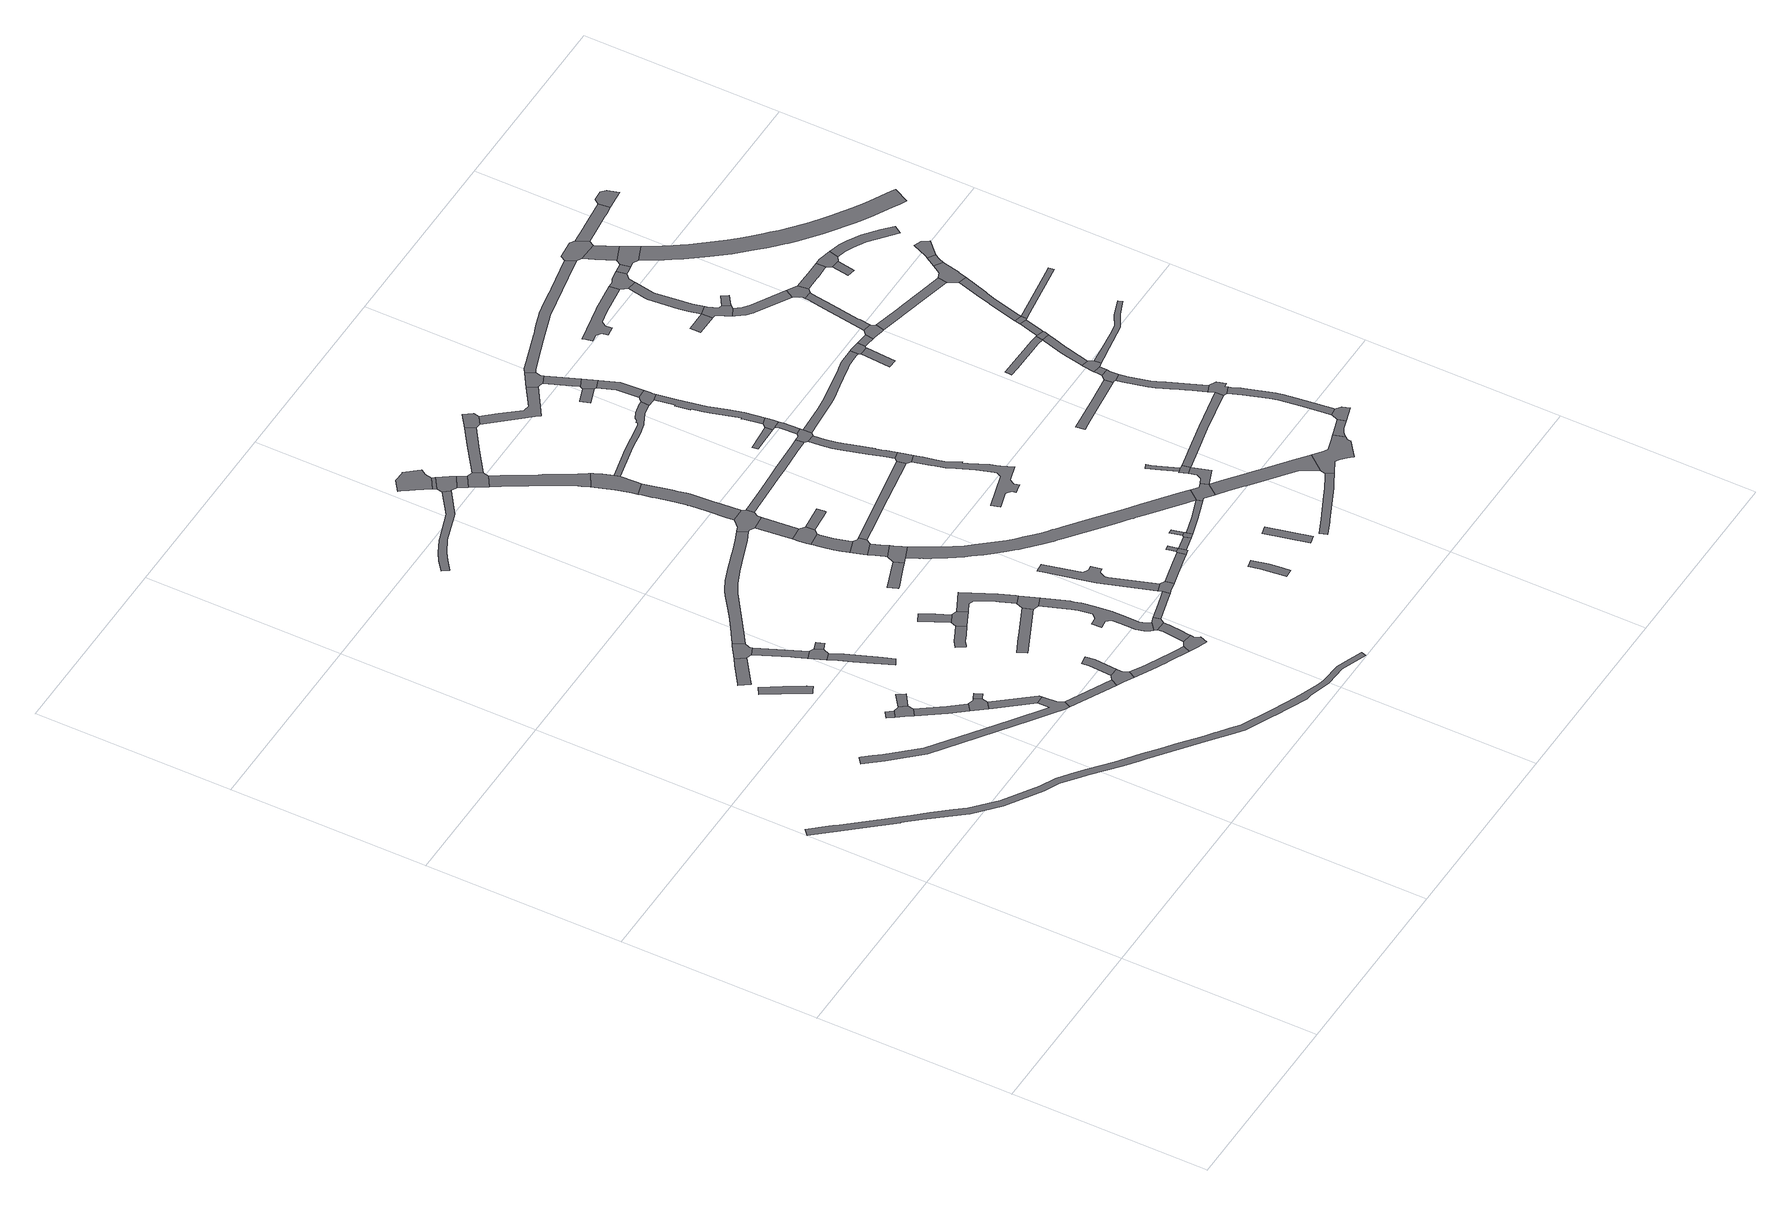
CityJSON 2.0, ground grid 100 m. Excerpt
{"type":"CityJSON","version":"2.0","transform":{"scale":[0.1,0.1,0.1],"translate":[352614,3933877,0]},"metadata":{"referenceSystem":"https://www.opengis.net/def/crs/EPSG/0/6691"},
"CityObjects":{
"road1":{"type":"Road","attributes":{"RoadStructureAttribute.sectionType":"1"},"geometry":[{"type":"MultiSurface","lod":"1","boundaries":[[[0,1,2,3,4,5,6,7,8,9,10,11,12,13,14,15,16,17,18]]]}]},
"road2":{"type":"Road","attributes":{"RoadStructureAttribute.sectionType":"1"},"geometry":[{"type":"MultiSurface","lod":"1","boundaries":[[[19,20,21,22,23]]]}]},
"road3":{"type":"Road","attributes":{"RoadStructureAttribute.sectionType":"1"},"geometry":[{"type":"MultiSurface","lod":"1","boundaries":[[[24,25,26,27,28,29,30,31,32,33,34,35,36,37,38,39,40,41,42,43,44,45,46,47,48,49,50,51,52,53,54,55,56,57,58,59,60,61,62,63,64,65,66,67,68,69,70,71,72,73,74,75,76,77,78,79,80,81,82,83,84,85,86,87,88,89,90,91]]]}]},
"road4":{"type":"Road","geometry":[{"type":"MultiSurface","lod":"1","boundaries":[[[92,93,94,95,23,22,96,97]]]}]},
"road5":{"type":"Road","attributes":{"RoadStructureAttribute.sectionType":"1"},"geometry":[{"type":"MultiSurface","lod":"1","boundaries":[[[98,99,100,101,102,103,104,105,106]]]}]},
"road6":{"type":"Road","attributes":{"RoadStructureAttribute.sectionType":"1"},"geometry":[{"type":"MultiSurface","lod":"1","boundaries":[[[107,108,109,110,92,97]]]}]},
"road7":{"type":"Road","attributes":{"RoadStructureAttribute.sectionType":"1"},"geometry":[{"type":"MultiSurface","lod":"1","boundaries":[[[111,112,94,93]]]}]},
"road8":{"type":"Road","attributes":{"RoadStructureAttribute.sectionType":"1"},"geometry":[{"type":"MultiSurface","lod":"1","boundaries":[[[113,114,115,116,117,118,119]]]}]},
"road9":{"type":"Road","geometry":[{"type":"MultiSurface","lod":"1","boundaries":[[[120,121,122,123,109,108,124]]]}]},
"road10":{"type":"Road","attributes":{"RoadStructureAttribute.sectionType":"1"},"geometry":[{"type":"MultiSurface","lod":"1","boundaries":[[[125,126,120,124,127,0,18]]]}]},
"road11":{"type":"Road","attributes":{"RoadStructureAttribute.sectionType":"1"},"geometry":[{"type":"MultiSurface","lod":"1","boundaries":[[[128,129,122,121]]]}]},
"road12":{"type":"Road","geometry":[{"type":"MultiSurface","lod":"1","boundaries":[[[130,131,132,133,134,135,119,118,136]]]}]},
"road13":{"type":"Road","attributes":{"RoadStructureAttribute.sectionType":"1"},"geometry":[{"type":"MultiSurface","lod":"1","boundaries":[[[137,138,139,140,141,142,143,130,136]]]}]},
"road14":{"type":"Road","geometry":[{"type":"MultiSurface","lod":"1","boundaries":[[[140,144,145,146,147,141]]]}]},
"road15":{"type":"Road","attributes":{"RoadStructureAttribute.sectionType":"1"},"geometry":[{"type":"MultiSurface","lod":"1","boundaries":[[[148,149,150,151,152,153,154,155,156,157,145,144]]]}]},
"road16":{"type":"Road","geometry":[{"type":"MultiSurface","lod":"1","boundaries":[[[158,159,16,15,160,161]]]}]},
"road17":{"type":"Road","geometry":[{"type":"MultiSurface","lod":"1","boundaries":[[[146,162,163,147]]]}]},
"road18":{"type":"Road","geometry":[{"type":"MultiSurface","lod":"1","boundaries":[[[164,165,166,167,168,169,158,161]]]}]},
"road19":{"type":"Road","attributes":{"RoadStructureAttribute.sectionType":"1"},"geometry":[{"type":"MultiSurface","lod":"1","boundaries":[[[170,171,172,173,169,168]]]}]},
"road20":{"type":"Road","attributes":{"RoadStructureAttribute.sectionType":"1"},"geometry":[{"type":"MultiSurface","lod":"1","boundaries":[[[174,175,176,177,178,179,180,181,182,183]]]}]},
"road21":{"type":"Road","attributes":{"RoadStructureAttribute.sectionType":"1"},"geometry":[{"type":"MultiSurface","lod":"1","boundaries":[[[184,185,186,187,188,166,165,189,190,191,192,193]]]}]},
"road22":{"type":"Road","attributes":{"RoadStructureAttribute.sectionType":"1"},"geometry":[{"type":"MultiSurface","lod":"1","boundaries":[[[194,195,196,197,198,199]]]}]},
"road23":{"type":"Road","attributes":{"RoadStructureAttribute.sectionType":"1"},"geometry":[{"type":"MultiSurface","lod":"1","boundaries":[[[200,201,202,203,204,205,206,207,208,209,210,211,212,213,214,133,132,215,216,217,218,219,220,221,222,223,224]]]}]},
"road24":{"type":"Road","attributes":{"RoadStructureAttribute.sectionType":"1"},"geometry":[{"type":"MultiSurface","lod":"1","boundaries":[[[225,226,227,228,229,230,231,232]]]}]},
"road25":{"type":"Road","geometry":[{"type":"MultiSurface","lod":"1","boundaries":[[[198,174,183,233,234,235,199]]]}]},
"road26":{"type":"Road","attributes":{"RoadStructureAttribute.sectionType":"1"},"geometry":[{"type":"MultiSurface","lod":"1","boundaries":[[[236,237,238,239,240,241,242,243,244,245,246,247,248,249]]]}]},
"road27":{"type":"Road","geometry":[{"type":"MultiSurface","lod":"1","boundaries":[[[250,251,252,253,193,192,254,255,256]]]}]},
"road28":{"type":"Road","attributes":{"RoadStructureAttribute.sectionType":"1"},"geometry":[{"type":"MultiSurface","lod":"1","boundaries":[[[252,257,258,259,260,261,262,263,253]]]}]},
"road29":{"type":"Road","attributes":{"RoadStructureAttribute.sectionType":"1"},"geometry":[{"type":"MultiSurface","lod":"1","boundaries":[[[234,264,265,266,267,268,269,270,271,272,273,235]]]}]},
"road30":{"type":"Road","attributes":{"RoadStructureAttribute.sectionType":"1"},"geometry":[{"type":"MultiSurface","lod":"1","boundaries":[[[274,275,276,277,278,279,280,281,282,283,284,285,286,287,288,289,290,291,292,293,294,295,296,297,298,299,300,301]]]}]},
"road31":{"type":"Road","geometry":[{"type":"MultiSurface","lod":"1","boundaries":[[[302,301,300,261,260,303]]]}]},
"road32":{"type":"Road","geometry":[{"type":"MultiSurface","lod":"1","boundaries":[[[231,285,284,270,269,232]]]}]},
"road33":{"type":"Road","attributes":{"RoadStructureAttribute.sectionType":"1"},"geometry":[{"type":"MultiSurface","lod":"1","boundaries":[[[304,305,306,307,308,309,310,311,312]]]}]},
"road34":{"type":"Road","attributes":{"RoadStructureAttribute.sectionType":"1"},"geometry":[{"type":"MultiSurface","lod":"1","boundaries":[[[313,314,315,302,303,316,317,318]]]}]},
"road35":{"type":"Road","geometry":[{"type":"MultiSurface","lod":"1","boundaries":[[[319,320,321,322,323,324,325,326,327,328,329,330]]]}]},
"road36":{"type":"Road","attributes":{"RoadStructureAttribute.sectionType":"1"},"geometry":[{"type":"MultiSurface","lod":"1","boundaries":[[[323,322,331,332]]]}]},
"road37":{"type":"Road","attributes":{"RoadStructureAttribute.sectionType":"1"},"geometry":[{"type":"MultiSurface","lod":"1","boundaries":[[[333,334,335,336,337,338,339,340,341,342,343,344,345,346]]]}]},
"road38":{"type":"Road","geometry":[{"type":"MultiSurface","lod":"1","boundaries":[[[347,304,312,348,349,350,351,352]]]}]},
"road39":{"type":"Road","attributes":{"RoadStructureAttribute.sectionType":"1"},"geometry":[{"type":"MultiSurface","lod":"1","boundaries":[[[353,354,355,356,357,347,352]]]}]},
"road40":{"type":"Road","geometry":[{"type":"MultiSurface","lod":"1","boundaries":[[[358,359,360,332,331,236,249,361,362]]]}]},
"road41":{"type":"Road","geometry":[{"type":"MultiSurface","lod":"1","boundaries":[[[363,355,354,364,365,366,339,338]]]}]},
"road42":{"type":"Road","attributes":{"RoadStructureAttribute.sectionType":"1"},"geometry":[{"type":"MultiSurface","lod":"1","boundaries":[[[367,368,358,362]]]}]},
"road43":{"type":"Road","geometry":[{"type":"MultiSurface","lod":"1","boundaries":[[[345,369,370,371,372,373,374,346]]]}]},
"road44":{"type":"Road","attributes":{"RoadStructureAttribute.sectionType":"1"},"geometry":[{"type":"MultiSurface","lod":"1","boundaries":[[[375,376,377,378,372,371]]]}]},
"road45":{"type":"Road","attributes":{"RoadStructureAttribute.sectionType":"1"},"geometry":[{"type":"MultiSurface","lod":"1","boundaries":[[[379,380,381,382,383,384,385,386,387,388,389,390,391,392,393]]]}]},
"road46":{"type":"Road","geometry":[{"type":"MultiSurface","lod":"1","boundaries":[[[394,395,368,367,396,397]]]}]},
"road47":{"type":"Road","geometry":[{"type":"MultiSurface","lod":"1","boundaries":[[[398,399,400,401,200,224,402,377,376,403,404,405,406,407]]]}]},
"road48":{"type":"Road","geometry":[{"type":"MultiSurface","lod":"1","boundaries":[[[379,393,313,318,408,409,410]]]}]},
"road49":{"type":"Road","attributes":{"RoadStructureAttribute.sectionType":"1"},"geometry":[{"type":"MultiSurface","lod":"1","boundaries":[[[396,411,412,413,414,415,416,417,418,419,420,421,422,423,424,425,426,397]]]}]},
"road50":{"type":"Road","attributes":{"RoadStructureAttribute.sectionType":"1"},"geometry":[{"type":"MultiSurface","lod":"1","boundaries":[[[427,428,429,430,431,432,433,434,435,436,437,438,439,440,441,442,443,444,445,446,398,407]]]}]},
"road51":{"type":"Road","attributes":{"RoadStructureAttribute.sectionType":"1"},"geometry":[{"type":"MultiSurface","lod":"1","boundaries":[[[447,448,449,450,370,369]]]}]},
"road52":{"type":"Road","geometry":[{"type":"MultiSurface","lod":"1","boundaries":[[[451,452,418,417,453,454,455,456,435,434,457,458,459]]]}]},
"road53":{"type":"Road","attributes":{"RoadStructureAttribute.sectionType":"1"},"geometry":[{"type":"MultiSurface","lod":"1","boundaries":[[[409,460,461,462,463,464,465,410]]]}]},
"road54":{"type":"Road","attributes":{"RoadStructureAttribute.sectionType":"1"},"geometry":[{"type":"MultiSurface","lod":"1","boundaries":[[[466,467,468,395,394,469,470]]]}]},
"road55":{"type":"Road","attributes":{"RoadStructureAttribute.sectionType":"1"},"geometry":[{"type":"MultiSurface","lod":"1","boundaries":[[[471,472,473,474,475,476,477,478]]]}]},
"road56":{"type":"Road","geometry":[{"type":"MultiSurface","lod":"1","boundaries":[[[479,480,462,461,481,482,483]]]}]},
"road57":{"type":"Road","geometry":[{"type":"MultiSurface","lod":"1","boundaries":[[[484,485,486,487,480,479]]]}]},
"road58":{"type":"Road","attributes":{"RoadStructureAttribute.sectionType":"1"},"geometry":[{"type":"MultiSurface","lod":"1","boundaries":[[[488,489,490,365,364,491,492,493]]]}]},
"road59":{"type":"Road","attributes":{"RoadStructureAttribute.sectionType":"1"},"geometry":[{"type":"MultiSurface","lod":"1","boundaries":[[[494,495,496,497,498,499,500,501,502,503,504,505,506,507,508,509,510,511,512,513,514,515,516,517,518,519,520,521,522,523,349,348,524,525,526,527,528,529,530,531,532,533,534,535,536,537,538,539,540,541,542,543,544,545,546,547,548,549,550,551,552,553,554,555,556,557,558,559]]]}]},
"road60":{"type":"Road","attributes":{"RoadStructureAttribute.sectionType":"1"},"geometry":[{"type":"MultiSurface","lod":"1","boundaries":[[[560,561,479,483]]]}]},
"road61":{"type":"Road","attributes":{"RoadStructureAttribute.sectionType":"1"},"geometry":[{"type":"MultiSurface","lod":"1","boundaries":[[[562,563,564,565,566,567,568,405,404,569,570,571,572,573]]]}]},
"road62":{"type":"Road","geometry":[{"type":"MultiSurface","lod":"1","boundaries":[[[560,574,575,576,577,578,561]]]}]},
"road63":{"type":"Road","geometry":[{"type":"MultiSurface","lod":"1","boundaries":[[[577,579,580,578]]]}]},
"road64":{"type":"Road","geometry":[{"type":"MultiSurface","lod":"1","boundaries":[[[581,466,470,582,583,584]]]}]},
"road65":{"type":"Road","attributes":{"RoadStructureAttribute.sectionType":"1"},"geometry":[{"type":"MultiSurface","lod":"1","boundaries":[[[585,586,587,588,589,590,591,592,593,594,595,596,459,458,597,598,599,600,601,602,603,604,605]]]}]},
"road66":{"type":"Road","attributes":{"RoadStructureAttribute.sectionType":"1"},"geometry":[{"type":"MultiSurface","lod":"1","boundaries":[[[606,607,608,609]]]}]},
"road67":{"type":"Road","attributes":{"RoadStructureAttribute.sectionType":"1"},"geometry":[{"type":"MultiSurface","lod":"1","boundaries":[[[610,611,575,574,612,613,614,559]]]}]},
"road68":{"type":"Road","attributes":{"RoadStructureAttribute.sectionType":"1"},"geometry":[{"type":"MultiSurface","lod":"1","boundaries":[[[615,616,617,618,583,582,619,620,621,622,623]]]}]},
"road69":{"type":"Road","attributes":{"RoadStructureAttribute.sectionType":"1"},"geometry":[{"type":"MultiSurface","lod":"1","boundaries":[[[624,625,626,627,628,629,630,631,632,633,634,635,636,637,638,639,640,641,642,643,644,645,646,647,648,649,650,651,652,653,654,655,656,657,658,659]]]}]},
"road70":{"type":"Road","attributes":{"RoadStructureAttribute.sectionType":"1"},"geometry":[{"type":"MultiSurface","lod":"1","boundaries":[[[660,661,662,663]]]}]},
"road71":{"type":"Road","geometry":[{"type":"MultiSurface","lod":"1","boundaries":[[[488,493,624,659,664,665]]]}]},
"road72":{"type":"Road","attributes":{"RoadStructureAttribute.sectionType":"1"},"geometry":[{"type":"MultiSurface","lod":"1","boundaries":[[[664,666,667,668,669,670,671,672,673,674,675,676,677,678,679,680,681,682,665]]]}]},
"road73":{"type":"Road","geometry":[{"type":"MultiSurface","lod":"1","boundaries":[[[683,573,572,677,676,684,685,686,687]]]}]},
"road74":{"type":"Road","attributes":{"RoadStructureAttribute.sectionType":"1"},"geometry":[{"type":"MultiSurface","lod":"1","boundaries":[[[686,688,689,690,691,692,687]]]}]},
"road75":{"type":"Road","geometry":[{"type":"MultiSurface","lod":"1","boundaries":[[[693,494,559,614,694,695,696,697]]]}]},
"road76":{"type":"Road","geometry":[{"type":"MultiSurface","lod":"1","boundaries":[[[698,699,700,701]]]}]},
"road77":{"type":"Road","geometry":[{"type":"MultiSurface","lod":"1","boundaries":[[[690,689,702,703,704,705,663,662]]]}]},
"road78":{"type":"Road","attributes":{"RoadStructureAttribute.sectionType":"1"},"geometry":[{"type":"MultiSurface","lod":"1","boundaries":[[[706,707,708,709,710,711,712,713,714,705,704,715,716,717,718,719,720,721,722,723]]]}]},
"road79":{"type":"Road","geometry":[{"type":"MultiSurface","lod":"1","boundaries":[[[724,725,726,727,623,622,728,729,730]]]}]},
"road80":{"type":"Road","attributes":{"RoadStructureAttribute.sectionType":"1"},"geometry":[{"type":"MultiSurface","lod":"1","boundaries":[[[731,732,733,734,735,736,737,738,739,740,741,742,743,744]]]}]},
"road81":{"type":"Road","geometry":[{"type":"MultiSurface","lod":"1","boundaries":[[[745,723,722,746,747,748,749,750,585,605]]]}]},
"road82":{"type":"Road","attributes":{"RoadStructureAttribute.sectionType":"1"},"geometry":[{"type":"MultiSurface","lod":"1","boundaries":[[[729,751,752,753,730]]]}]},
"road83":{"type":"Road","attributes":{"RoadStructureAttribute.sectionType":"1"},"geometry":[{"type":"MultiSurface","lod":"1","boundaries":[[[754,749,748,755,756,757]]]}]},
"road84":{"type":"Road","geometry":[{"type":"MultiSurface","lod":"1","boundaries":[[[756,753,752,701,700,757]]]}]},
"road85":{"type":"Road","attributes":{"RoadStructureAttribute.sectionType":"1"},"geometry":[{"type":"MultiSurface","lod":"1","boundaries":[[[758,759,760,697,696,761,762,763]]]}]},
"road86":{"type":"Road","attributes":{"RoadStructureAttribute.sectionType":"1"},"geometry":[{"type":"MultiSurface","lod":"1","boundaries":[[[764,765,766,767,768,769,770]]]}]},
"road87":{"type":"Road","geometry":[{"type":"MultiSurface","lod":"1","boundaries":[[[771,758,763,772,773,764,770]]]}]},
"road88":{"type":"Road","attributes":{"RoadStructureAttribute.sectionType":"1"},"geometry":[{"type":"MultiSurface","lod":"1","boundaries":[[[774,775,776,777,778,779,696,695,780,781,782,783,784,785,786,787]]]}]},
"road89":{"type":"Road","attributes":{"RoadStructureAttribute.sectionType":"1"},"geometry":[{"type":"MultiSurface","lod":"1","boundaries":[[[788,789,790,791,792,793,794,795,796,797,798,799,800,801,802,803,804,685,684]]]}]},
"road90":{"type":"Road","geometry":[{"type":"MultiSurface","lod":"1","boundaries":[[[805,806,807,808,809,810,811,812,787,786,744,743,813,814,815,816,817]]]}]},
"road91":{"type":"Road","attributes":{"RoadStructureAttribute.sectionType":"1"},"geometry":[{"type":"MultiSurface","lod":"1","boundaries":[[[818,819,820,821,822,823,824,825,826,827,772,763]]]}]},
"road92":{"type":"Road","attributes":{"RoadStructureAttribute.sectionType":"1"},"geometry":[{"type":"MultiSurface","lod":"1","boundaries":[[[828,829,830,831,832,833]]]}]},
"road93":{"type":"Road","attributes":{"RoadStructureAttribute.sectionType":"1"},"geometry":[{"type":"MultiSurface","lod":"1","boundaries":[[[834,835,836,837,838,839,840,841,842,843,844,845,726,725,846,847,848,849,850,851,852,853,854,855]]]}]},
"road94":{"type":"Road","attributes":{"RoadStructureAttribute.sectionType":"1"},"geometry":[{"type":"MultiSurface","lod":"1","boundaries":[[[856,857,858,859,860,861,862,863,864,865,866,867,868,869,870,871]]]}]},
"road95":{"type":"Road","attributes":{"RoadStructureAttribute.sectionType":"1"},"geometry":[{"type":"MultiSurface","lod":"1","boundaries":[[[872,873,874,875]]]}]},
"road96":{"type":"Road","attributes":{"RoadStructureAttribute.sectionType":"1"},"geometry":[{"type":"MultiSurface","lod":"1","boundaries":[[[808,876,877,878,879,880,881,882,809]]]}]},
"road97":{"type":"Road","geometry":[{"type":"MultiSurface","lod":"1","boundaries":[[[883,884,797,796,875,874,885,886,887]]]}]},
"road98":{"type":"Road","attributes":{"RoadStructureAttribute.sectionType":"1"},"geometry":[{"type":"MultiSurface","lod":"1","boundaries":[[[888,889,890,891]]]}]},
"road99":{"type":"Road","attributes":{"RoadStructureAttribute.sectionType":"1"},"geometry":[{"type":"MultiSurface","lod":"1","boundaries":[[[886,892,893,894,895,887]]]}]},
"road100":{"type":"Road","geometry":[{"type":"MultiSurface","lod":"1","boundaries":[[[896,880,879,897,898,899,900]]]}]},
"road101":{"type":"Road","geometry":[{"type":"MultiSurface","lod":"1","boundaries":[[[832,901,902,903,904,905,906,907,833]]]}]},
"road102":{"type":"Road","attributes":{"RoadStructureAttribute.sectionType":"1"},"geometry":[{"type":"MultiSurface","lod":"1","boundaries":[[[908,909,910,911,912,913,914,904,903,915,916,917,918,919,920,921,922]]]}]},
"road103":{"type":"Road","attributes":{"RoadStructureAttribute.sectionType":"1"},"geometry":[{"type":"MultiSurface","lod":"1","boundaries":[[[923,924,925,926,927,928,929,930,900,899,931,932,933,934,935,936,937,938,939,940,941]]]}]},
"road104":{"type":"Road","attributes":{"RoadStructureAttribute.sectionType":"1"},"geometry":[{"type":"MultiSurface","lod":"1","boundaries":[[[942,943,944,907,906,945,946]]]}]},
"road105":{"type":"Road","geometry":[{"type":"MultiSurface","lod":"1","boundaries":[[[940,947,948,949,908,922,823,822,941]]]}]},
"road106":{"type":"Road","geometry":[{"type":"MultiSurface","lod":"1","boundaries":[[[950,951,952,953,954,955,891,890,956,957,958,959,960]]]}]},
"road107":{"type":"Road","attributes":{"RoadStructureAttribute.sectionType":"1"},"geometry":[{"type":"MultiSurface","lod":"1","boundaries":[[[961,962,963,964,965,966,967,968]]]}]},
"road108":{"type":"Road","geometry":[{"type":"MultiSurface","lod":"1","boundaries":[[[894,893,969,970,971,972,973,974,975,976]]]}]},
"road109":{"type":"Road","attributes":{"RoadStructureAttribute.sectionType":"1"},"geometry":[{"type":"MultiSurface","lod":"1","boundaries":[[[955,977,978,979,980,981,982,983,984,985,986,891]]]}]},
"road110":{"type":"Road","geometry":[{"type":"MultiSurface","lod":"1","boundaries":[[[987,988,989,942,946,990,991,992]]]}]},
"road111":{"type":"Road","geometry":[{"type":"MultiSurface","lod":"1","boundaries":[[[993,994,952,951]]]}]},
"road112":{"type":"Road","attributes":{"RoadStructureAttribute.sectionType":"1"},"geometry":[{"type":"MultiSurface","lod":"1","boundaries":[[[959,995,996,997,998,999,1000,1001,1002,960]]]}]},
"road113":{"type":"Road","geometry":[{"type":"MultiSurface","lod":"1","boundaries":[[[981,1003,1004,1005,1006,1007,871,870,982]]]}]},
"road114":{"type":"Road","attributes":{"RoadStructureAttribute.sectionType":"1"},"geometry":[{"type":"MultiSurface","lod":"1","boundaries":[[[1008,1009,1010,1011,1012,1013,968,1014,1015,1016,1017,987,992]]]}]},
"road115":{"type":"Road","attributes":{"RoadStructureAttribute.sectionType":"1"},"geometry":[{"type":"MultiSurface","lod":"1","boundaries":[[[975,1018,1019,1020,1021,1022,1023,1024,1025,1026,976]]]}]},
"road116":{"type":"Road","geometry":[{"type":"MultiSurface","lod":"1","boundaries":[[[1013,1027,1028,1029,961,968]]]}]},
"road117":{"type":"Road","attributes":{"RoadStructureAttribute.sectionType":"1"},"geometry":[{"type":"MultiSurface","lod":"1","boundaries":[[[1030,1005,1004,1031,1032]]]}]},
"road118":{"type":"Road","geometry":[{"type":"MultiSurface","lod":"1","boundaries":[[[1022,1033,1034,1000,999,1035,1023]]]}]},
"road119":{"type":"Road","attributes":{"RoadStructureAttribute.sectionType":"1"},"geometry":[{"type":"MultiSurface","lod":"1","boundaries":[[[1036,1037,1029,1028,1038,1039,1040]]]}]},
"road120":{"type":"Road","attributes":{"RoadStructureAttribute.sectionType":"1"},"geometry":[{"type":"MultiSurface","lod":"1","boundaries":[[[1041,1042,1043,973,972,1044,1045,1046,1047,1048]]]}]},
"road121":{"type":"Road","geometry":[{"type":"MultiSurface","lod":"1","boundaries":[[[1039,1049,1050,1051,1040]]]}]},
"road122":{"type":"Road","geometry":[{"type":"MultiSurface","lod":"1","boundaries":[[[1052,1053,1054,1055,1056,1057,834,855]]]}]},
"road123":{"type":"Road","attributes":{"RoadStructureAttribute.sectionType":"1"},"geometry":[{"type":"MultiSurface","lod":"1","boundaries":[[[1052,1058,1059,1060,1061,1062,1063,1053]]]}]},
"road124":{"type":"Road","attributes":{"RoadStructureAttribute.sectionType":"1"},"geometry":[{"type":"MultiSurface","lod":"1","boundaries":[[[1064,1065,1066,1067,1068,1069,1070,1071,1072,1073,1074,1075,1076,1077,1078,1079,991,990]]]}]},
"road125":{"type":"Road","geometry":[{"type":"MultiSurface","lod":"1","boundaries":[[[1080,1081,1082,1083,1060,1059,1030,1032]]]}]},
"road126":{"type":"Road","attributes":{"RoadStructureAttribute.sectionType":"1"},"geometry":[{"type":"MultiSurface","lod":"1","boundaries":[[[1033,1084,1085,1086,1087,1088,1089,1034]]]}]},
"road127":{"type":"Road","attributes":{"RoadStructureAttribute.sectionType":"1"},"geometry":[{"type":"MultiSurface","lod":"1","boundaries":[[[1050,1090,1091,1092,1093,1094,1095,1096,1097,1098,1099,1100,1101,1102,1051]]]}]},
"road128":{"type":"Road","attributes":{"RoadStructureAttribute.sectionType":"1"},"geometry":[{"type":"MultiSurface","lod":"1","boundaries":[[[1103,1104,1105,1106]]]}]},
"road129":{"type":"Road","attributes":{"RoadStructureAttribute.sectionType":"1"},"geometry":[{"type":"MultiSurface","lod":"1","boundaries":[[[1107,1108,1055,1054,1109,1110,1111,1112,1113]]]}]},
"road130":{"type":"Road","attributes":{"RoadStructureAttribute.sectionType":"1"},"geometry":[{"type":"MultiSurface","lod":"1","boundaries":[[[1114,1115,1116,1117,1118,1050,1049]]]}]},
"road131":{"type":"Road","geometry":[{"type":"MultiSurface","lod":"1","boundaries":[[[1119,1087,1086,1103,1106,1120,1121]]]}]},
"road132":{"type":"Road","geometry":[{"type":"MultiSurface","lod":"1","boundaries":[[[1047,1099,1098,1122,1123,1124,1125,1126,1127,1048]]]}]},
"road133":{"type":"Road","attributes":{"RoadStructureAttribute.sectionType":"1"},"geometry":[{"type":"MultiSurface","lod":"1","boundaries":[[[1128,1126,1125,1129,1130]]]}]},
"road134":{"type":"Road","attributes":{"RoadStructureAttribute.sectionType":"1"},"geometry":[{"type":"MultiSurface","lod":"1","boundaries":[[[1120,1131,1132,1133,1134,1135,1136,1137,1138,1139,1140,1141,1142,1121]]]}]},
"road135":{"type":"Road","attributes":{"RoadStructureAttribute.sectionType":"1"},"geometry":[{"type":"MultiSurface","lod":"1","boundaries":[[[1143,1144,1145,1146,1147,1148,1149,1150,1151,1152,1153,1154,1155,1156,1157,1158,1159,1160,1161,1162,1163,1164,1165,1082,1081,1166,1167,1168,1169,1170,1171,1172,1173,1174,1175,1176,1177,1178,1179,1180,1181,1182,1183,1184,1185,1186,1187,1188]]]}]},
"road136":{"type":"Road","geometry":[{"type":"MultiSurface","lod":"1","boundaries":[[[1189,1190,1191,1192,1128,1130]]]}]},
"road137":{"type":"Road","geometry":[{"type":"MultiSurface","lod":"1","boundaries":[[[1112,1193,1194,1195,1196,1113]]]}]}
},
"vertices":[
[1251,1133,0],[1254,1072,0],[1100,1181,0],[989,1261,0],[751,1431,0],[625,1572,0],[595,1609,0],[563,1648,0],[556,1656,0],[524,1630,0],[594,1544,0],[724,1400,0],[1140,1103,0],[1231,1039,0],[1275,1007,0],[1299,995,0],[1317,1031,0],[1301,1057,0],[1296,1135,0],
[869,1698,0],[847,1683,0],[836,1675,0],[859,1643,0],[892,1666,0],
[2244,31,0],[2177,57,0],[2112,82,0],[2002,89,0],[1969,99,0],[1902,122,0],[1871,136,0],[1802,165,0],[1719,202,0],[1574,272,0],[1531,304,0],[1477,345,0],[1473,348,0],[1438,374,0],[1398,406,0],[1335,456,0],[1266,511,0],[1196,567,0],[1108,633,0],[1089,647,0],[990,730,0],[945,767,0],[898,801,0],[867,824,0],[791,862,0],[624,969,0],[511,1073,0],[470,1123,0],[401,1206,0],[345,1270,0],[309,1312,0],[247,1386,0],[244,1389,0],[125,1531,0],[117,1541,0],[105,1556,0],[95,1568,0],[35,1640,0],[4,1613,0],[48,1563,0],[94,1509,0],[146,1447,0],[280,1289,0],[281,1288,0],[345,1215,0],[372,1183,0],[469,1062,0],[482,1046,0],[599,940,0],[772,829,0],[791,820,0],[846,794,0],[927,732,0],[957,709,0],[1085,602,0],[1151,552,0],[1174,534,0],[1415,346,0],[1497,283,0],[1555,238,0],[1689,174,0],[1702,168,0],[1779,134,0],[1863,97,0],[1895,94,0],[1997,61,0],[2106,54,0],[2234,4,0],
[947,1599,0],[951,1628,0],[925,1664,0],[922,1662,0],[884,1608,0],[910,1572,0],
[688,2245,0],[741,2158,0],[809,2045,0],[813,2039,0],[826,2045,0],[854,2058,0],[841,2085,0],[787,2174,0],[728,2270,0],
[998,1449,0],[1059,1371,0],[1094,1399,0],[1035,1474,0],
[1015,1673,0],[988,1711,0],
[802,2430,0],[701,2360,0],[695,2356,0],[730,2306,0],[772,2337,0],[868,2406,0],[835,2453,0],
[1147,1332,0],[1154,1361,0],[1137,1398,0],[1124,1392,0],[1112,1304,0],
[1295,1150,0],[1160,1315,0],[1125,1288,0],
[1183,1375,0],[1165,1411,0],
[936,2416,0],[932,2425,0],[944,2458,0],[918,2510,0],[907,2503,0],[906,2502,0],[895,2398,0],
[897,2393,0],[970,2236,0],[978,2220,0],[1000,2168,0],[1041,2185,0],[1011,2250,0],[965,2351,0],
[1033,2089,0],[1072,2105,0],[1084,2135,0],[1067,2173,0],
[1039,2075,0],[1053,2043,0],[1079,1981,0],[1104,1922,0],[1155,1805,0],[1189,1823,0],[1168,1878,0],[1160,1900,0],[1101,2042,0],[1092,2063,0],
[1541,917,0],[1390,994,0],[1382,953,0],[1523,881,0],
[1120,2149,0],[1105,2187,0],
[1558,863,0],[1606,837,0],[1625,873,0],[1611,899,0],[1612,930,0],[1567,932,0],
[1619,1048,0],[1612,1092,0],[1568,1085,0],[1573,1047,0],
[1504,1694,0],[1465,1675,0],[1413,1650,0],[1384,1630,0],[1382,1629,0],[1410,1588,0],[1417,1592,0],[1438,1607,0],[1472,1623,0],[1526,1649,0],
[1850,758,0],[1820,773,0],[1779,793,0],[1703,830,0],[1687,839,0],[1684,794,0],[1763,756,0],[1771,752,0],[1870,705,0],[1887,741,0],
[1525,1811,0],[1490,1879,0],[1446,1857,0],[1480,1788,0],[1513,1723,0],[1558,1744,0],
[1556,2844,0],[1501,2820,0],[1435,2796,0],[1406,2787,0],[1390,2782,0],[1323,2759,0],[1307,2754,0],[1253,2732,0],[1203,2707,0],[1195,2703,0],[1172,2688,0],[1133,2659,0],[1065,2608,0],[1005,2565,0],[975,2545,0],[1002,2497,0],[1211,2646,0],[1221,2651,0],[1264,2674,0],[1337,2706,0],[1391,2725,0],[1438,2741,0],[1490,2760,0],[1526,2773,0],[1577,2797,0],
[1588,1418,0],[1574,1412,0],[1489,1373,0],[1510,1329,0],[1601,1370,0],[1627,1382,0],[1767,1445,0],[1749,1492,0],
[1557,1664,0],[1609,1690,0],[1587,1735,0],
[1134,4116,0],[1017,4029,0],[863,3976,0],[854,3972,0],[786,3940,0],[738,3910,0],[687,3869,0],[710,3839,0],[760,3878,0],[804,3907,0],[876,3944,0],[1013,3989,0],[1034,3996,0],[1157,4083,0],
[1962,729,0],[1963,739,0],[1964,750,0],[1914,756,0],[1916,683,0],[1962,665,0],[1977,704,0],
[1966,768,0],[1970,799,0],[1977,867,0],[1975,894,0],[1924,895,0],[1928,869,0],[1915,764,0],
[1656,1713,0],[1685,1703,0],[1729,1612,0],[1735,1598,0],[1755,1547,0],[1763,1526,0],[1810,1545,0],[1806,1555,0],[1775,1632,0],[1698,1789,0],
[1944,949,0],[1936,964,0],[1928,994,0],[1927,1064,0],[1927,1105,0],[1927,1129,0],[1919,1214,0],[1908,1277,0],[1898,1310,0],[1893,1327,0],[1845,1453,0],[1796,1434,0],[1842,1316,0],[1845,1309,0],[1860,1263,0],[1868,1207,0],[1870,1197,0],[1851,1175,0],[1811,1171,0],[1816,1121,0],[1856,1125,0],[1876,1105,0],[1877,1062,0],[1878,983,0],[1889,945,0],[1903,920,0],[1912,910,0],[1950,942,0],
[1983,951,0],[1992,918,0],
[1728,2139,0],[1662,2114,0],[1571,2081,0],[1590,2036,0],[1591,2034,0],[1596,2036,0],[1597,2036,0],[1705,2078,0],[1744,2093,0],
[2149,996,0],[2131,992,0],[2068,975,0],[2088,944,0],[2098,947,0],[2155,962,0],
[1057,4267,0],[1071,4248,0],[1087,4226,0],[1128,4162,0],[1189,4201,0],[1195,4236,0],[1203,4249,0],[1212,4263,0],[1156,4333,0],[1149,4327,0],[1097,4333,0],[1040,4290,0],
[1139,4145,0],[1199,4187,0],
[1647,2500,0],[1649,2484,0],[1654,2456,0],[1664,2409,0],[1674,2370,0],[1685,2339,0],[1752,2361,0],[1746,2380,0],[1735,2420,0],[1728,2446,0],[1717,2511,0],[1716,2516,0],[1715,2522,0],[1645,2512,0],
[1744,2176,0],[1775,2105,0],[1841,2132,0],[1832,2154,0],[1823,2173,0],[1810,2204,0],
[1803,2222,0],[1777,2285,0],[1711,2260,0],[1724,2226,0],[1740,2184,0],
[1250,4108,0],[1235,4134,0],[1218,4160,0],[1161,4086,0],[1188,4072,0],
[1704,2278,0],[1793,2311,0],[1786,2350,0],[1772,2348,0],
[1215,4028,0],[1275,4065,0],
[1734,2545,0],[1731,2590,0],[1707,2608,0],[1635,2601,0],[1638,2568,0],[1642,2535,0],
[1706,2618,0],[1690,2791,0],[1616,2784,0],[1619,2758,0],
[2185,1032,0],[2138,1170,0],[2110,1255,0],[2105,1271,0],[2119,1300,0],[2143,1306,0],[2134,1356,0],[2108,1351,0],[2083,1365,0],[2036,1554,0],[1991,1549,0],[2002,1502,0],[2038,1349,0],[2054,1280,0],[2142,1018,0],
[1329,4014,0],[1306,4059,0],[1264,3948,0],[1324,3985,0],
[1613,2890,0],[1604,2876,0],[1595,2868,0],[1583,2855,0],[1592,2799,0],[1687,2814,0],[1700,2835,0],[1698,2875,0],[1697,2876,0],[1683,2891,0],
[2172,967,0],[2221,978,0],[2211,1018,0],
[1292,3901,0],[1355,3797,0],[1418,3692,0],[1439,3654,0],[1463,3604,0],[1469,3590,0],[1486,3552,0],[1561,3596,0],[1557,3603,0],[1533,3642,0],[1450,3777,0],[1440,3793,0],[1380,3892,0],[1353,3938,0],[1349,3943,0],[1338,3962,0],
[1675,2990,0],[1673,3016,0],[1672,3032,0],[1664,3142,0],[1661,3161,0],[1652,3200,0],[1646,3225,0],[1614,3362,0],[1548,3345,0],[1551,3336,0],[1559,3299,0],[1563,3280,0],[1568,3264,0],[1582,3198,0],[1589,3160,0],[1595,3119,0],[1595,3116,0],[1597,3102,0],[1603,3025,0],[1611,2923,0],
[1824,2553,0],[1861,2557,0],[1860,2568,0],[1856,2603,0],
[1584,3549,0],[1567,3586,0],[1505,3501,0],[1523,3447,0],[1536,3395,0],[1542,3371,0],[1612,3398,0],[1610,3470,0],[1603,3497,0],
[2357,1010,0],[2409,1023,0],[2399,1063,0],[2377,1057,0],[2331,1046,0],[2261,1030,0],
[1542,4230,0],[1522,4215,0],[1451,4165,0],[1450,4103,0],[1567,4184,0],
[2544,611,0],[2535,670,0],[2516,751,0],[2477,742,0],[2491,688,0],[2500,612,0],[2505,562,0],[2548,566,0],
[2426,1069,0],[2403,1069,0],[2434,1029,0],[2434,1030,0],[2433,1035,0],
[2416,1120,0],[2403,1118,0],[2393,1116,0],[2396,1102,0],
[2297,2440,0],[2054,2397,0],[1869,2365,0],[1849,2321,0],[2066,2358,0],[2307,2399,0],
[2780,1209,0],[2744,1237,0],[2587,1360,0],[2525,1408,0],[2431,1482,0],[2397,1509,0],[2292,1591,0],[2267,1611,0],[2256,1619,0],[2240,1631,0],[2215,1652,0],[2183,1680,0],[2148,1713,0],[2137,1723,0],[2123,1737,0],[2097,1764,0],[2072,1790,0],[2049,1818,0],[2026,1845,0],[2003,1873,0],[1973,1911,0],[1944,1953,0],[1931,1972,0],[1917,1994,0],[1915,1999,0],[1896,2032,0],[1896,2033,0],[1886,2050,0],[1863,2091,0],[1857,2103,0],[1778,2100,0],[1788,2079,0],[1793,2071,0],[1804,2049,0],[1807,2044,0],[1813,2034,0],[1813,2033,0],[1821,2019,0],[1831,2001,0],[1847,1975,0],[1869,1939,0],[1912,1876,0],[1930,1853,0],[1963,1809,0],[1974,1797,0],[1994,1772,0],[2033,1729,0],[2068,1693,0],[2072,1688,0],[2092,1669,0],[2110,1652,0],[2123,1640,0],[2148,1617,0],[2161,1605,0],[2175,1593,0],[2193,1578,0],[2208,1567,0],[2223,1555,0],[2384,1428,0],[2425,1396,0],[2492,1344,0],[2497,1340,0],[2505,1334,0],[2542,1306,0],[2699,1182,0],[2736,1153,0],
[2511,1054,0],[2503,1087,0],
[2154,2899,0],[1997,2891,0],[1996,2891,0],[1985,2890,0],[1954,2889,0],[1896,2885,0],[1825,2881,0],[1958,2849,0],[2004,2851,0],[2129,2858,0],[2201,2862,0],[2199,2902,0],
[2538,1060,0],[2531,1088,0],[2529,1094,0],[2528,1100,0],[2506,1095,0],
[2513,1158,0],[2491,1155,0],
[1611,4280,0],[1595,4181,0],[1636,4210,0],[1641,4239,0],
[2072,3622,0],[2054,3622,0],[1999,3611,0],[1966,3594,0],[1958,3583,0],[1948,3578,0],[1950,3573,0],[1937,3566,0],[1886,3554,0],[1797,3540,0],[1791,3539,0],[1771,3536,0],[1776,3509,0],[1783,3510,0],[1807,3514,0],[1892,3527,0],[1950,3542,0],[1959,3546,0],[2013,3573,0],[2056,3581,0],[2072,3581,0],
[2789,584,0],[2736,803,0],[2693,792,0],[2745,573,0],
[2624,1115,0],[2537,1090,0],[2547,1063,0],[2633,1088,0],[2745,1127,0],
[1801,4046,0],[1774,4051,0],[1771,4052,0],[1696,4141,0],[1708,4048,0],[1759,3989,0],[1777,3968,0],[1932,4072,0],[1902,4115,0],
[2329,2382,0],[2351,2295,0],[2353,2289,0],[2368,2231,0],[2389,2188,0],[2423,2106,0],[2440,2055,0],[2451,2026,0],[2454,2017,0],[2442,1990,0],[2349,1963,0],[2255,1937,0],[2269,1893,0],[2287,1899,0],[2355,1917,0],[2380,1900,0],[2386,1878,0],[2424,1887,0],[2435,1890,0],[2428,1915,0],[2443,1941,0],[2525,1966,0],[2499,2025,0],[2497,2030,0],[2483,2069,0],[2462,2117,0],[2441,2159,0],[2431,2181,0],[2438,2182,0],[2416,2224,0],[2404,2246,0],[2391,2304,0],[2390,2305,0],[2379,2353,0],[2375,2370,0],[2367,2394,0],
[2060,3049,0],[2066,3020,0],[2202,3023,0],[2201,3060,0],
[2349,2466,0],[2310,2456,0],
[2336,2518,0],[2333,2525,0],[2322,2563,0],[2322,2566,0],[2290,2675,0],[2281,2705,0],[2279,2714,0],[2278,2718,0],[2272,2741,0],[2262,2791,0],[2257,2847,0],[2216,2848,0],[2222,2785,0],[2231,2733,0],[2240,2695,0],[2277,2572,0],[2297,2507,0],
[2222,2903,0],[2271,2862,0],[2271,2904,0],[2270,2919,0],[2234,2916,0],
[2264,3004,0],[2262,3026,0],[2224,3023,0],[2225,3019,0],[2228,3002,0],
[2813,1182,0],[2761,1133,0],[2806,1097,0],[2851,1154,0],[2836,1191,0],
[1941,3864,0],[1957,3817,0],[2042,3847,0],[2018,3892,0],
[2260,3055,0],[2258,3073,0],[2255,3091,0],[2215,3078,0],
[2130,3482,0],[2123,3480,0],[2137,3405,0],[2143,3407,0],[2152,3357,0],[2162,3323,0],[2203,3182,0],[2196,3181,0],[2198,3174,0],[2248,3136,0],[2238,3189,0],[2217,3265,0],[2196,3339,0],[2192,3354,0],[2180,3414,0],[2165,3495,0],[2147,3587,0],[2112,3580,0],
[2000,4100,0],[2008,4126,0],[1981,4168,0],[1928,4133,0],[1942,4070,0],[1960,4065,0],[2006,4084,0],
[3144,724,0],[3085,693,0],[3036,671,0],[2899,607,0],[2816,570,0],[2832,534,0],[2906,566,0],[2916,571,0],[3053,634,0],[3102,657,0],[3132,672,0],[3184,700,0],[3185,700,0],[3166,736,0],
[2098,3581,0],[2145,3608,0],[2145,3618,0],[2143,3648,0],[2094,3645,0],[2088,3639,0],
[2012,3942,0],[2025,3910,0],[2070,3929,0],
[2087,3757,0],[2137,3768,0],[2099,3859,0],[2053,3840,0],
[2867,1267,0],[2879,1230,0],[2866,1203,0],[2859,1157,0],[2936,1186,0],[2906,1279,0],
[2880,1319,0],[2850,1395,0],[2832,1440,0],[2824,1462,0],[2802,1453,0],[2828,1386,0],[2858,1310,0],
[2854,1309,0],[2898,1318,0],[2882,1315,0],
[3213,869,0],[3185,891,0],[3074,979,0],[3007,1032,0],[2995,1041,0],[2900,1116,0],[2854,1060,0],[2914,1013,0],[2924,1005,0],[3128,845,0],[3147,810,0],[3160,788,0],[3172,764,0],[3239,849,0],
[2343,2868,0],[2479,2879,0],[2514,2884,0],[2598,2901,0],[2695,2920,0],[2701,2921,0],[2733,2929,0],[2797,2931,0],[2816,2930,0],[2815,2970,0],[2730,2969,0],[2691,2960,0],[2682,2958,0],[2509,2925,0],[2499,2923,0],[2474,2919,0],[2422,2914,0],
[3404,738,0],[3403,746,0],[3405,756,0],[3416,771,0],[3398,828,0],[3364,817,0],[3309,800,0],[3286,812,0],[3254,735,0],[3279,722,0],[3302,700,0],[3321,679,0],[3323,675,0],
[3026,1305,0],[3160,1335,0],[3192,1341,0],[3270,1356,0],[3383,1378,0],[3381,1418,0],[3275,1397,0],[3154,1373,0],[2992,1338,0],[2973,1334,0],
[3074,1875,0],[2883,1854,0],[2888,1809,0],[2943,1815,0],[3213,1846,0],[3208,1891,0],
[2699,4367,0],[2509,4330,0],[2484,4325,0],[2411,4312,0],[2347,4300,0],[2320,4290,0],[2281,4277,0],[2253,4267,0],[2221,4255,0],[2212,4252,0],[2044,4197,0],[2006,4184,0],[2024,4136,0],[2144,4177,0],[2179,4189,0],[2203,4198,0],[2238,4210,0],[2325,4238,0],[2360,4250,0],[2609,4298,0],[2717,4319,0],[2722,4320,0],
[2495,4091,0],[2493,4090,0],[2298,4052,0],[2302,4034,0],[2308,4003,0],[2313,4004,0],[2345,4010,0],[2370,3993,0],[2375,3962,0],[2425,3970,0],[2419,4003,0],[2436,4028,0],[2503,4041,0],[2542,4046,0],[2656,4060,0],[2650,4110,0],
[2813,2766,0],[2858,2765,0],[2868,2915,0],[2824,2918,0],
[3428,784,0],[3443,795,0],[3460,806,0],[3507,820,0],[3495,858,0],[3472,851,0],[3449,844,0],
[2860,2968,0],[2827,2971,0],[2868,2923,0],[2874,2927,0],[2878,2966,0],
[2593,3664,0],[2591,3610,0],[2699,3608,0],[2699,3666,0],
[2894,2924,0],[2934,2919,0],[2940,2960,0],[2923,2962,0],
[3510,893,0],[3588,844,0],[3576,882,0],[3550,899,0],[3510,894,0],
[3229,1848,0],[3229,1846,0],[3230,1844,0],[3270,1851,0],[3268,1897,0],[3269,1910,0],[3229,1913,0],
[3405,1465,0],[3361,1570,0],[3330,1644,0],[3313,1684,0],[3303,1707,0],[3276,1815,0],[3275,1822,0],[3235,1814,0],[3264,1696,0],[3277,1665,0],[3303,1605,0],[3310,1588,0],[3328,1544,0],[3333,1534,0],[3368,1450,0],
[3419,1326,0],[3428,1304,0],[3466,1189,0],[3472,1163,0],[3476,1150,0],[3478,1141,0],[3492,1043,0],[3505,934,0],[3532,1047,0],[3527,1079,0],[3517,1149,0],[3512,1173,0],[3510,1181,0],[3506,1198,0],[3465,1321,0],[3460,1334,0],[3448,1361,0],[3439,1384,0],[3401,1369,0],
[3232,1955,0],[3231,1948,0],[3231,1945,0],[3271,1942,0],[3272,1950,0],
[3433,1399,0],[3454,1405,0],[3441,1448,0],
[2809,3577,0],[2811,3579,0],[2787,3612,0],[2768,3618,0],[2749,3668,0],[2747,3676,0],[2719,3608,0],[2722,3600,0],[2738,3569,0],[2754,3539,0],[2797,3562,0],
[3304,2292,0],[3268,2296,0],[3040,2301,0],[3035,2301,0],[3034,2265,0],[3080,2264,0],[3265,2260,0],[3299,2255,0],
[2945,2917,0],[2964,2914,0],[2992,2908,0],[3006,2905,0],[3017,2950,0],[3005,2966,0],[3006,2975,0],[2962,2980,0],
[2734,3735,0],[2723,3818,0],[2715,3894,0],[2712,3919,0],[2729,4022,0],[2682,4030,0],[2665,3937,0],[2662,3920,0],[2678,3770,0],[2685,3724,0],
[3240,2021,0],[3239,2017,0],[3238,2013,0],[3298,1955,0],[3293,1988,0],[3279,2012,0],
[2863,3616,0],[2842,3647,0],
[2760,3529,0],[2790,3489,0],[2818,3467,0],[2828,3460,0],[2988,3364,0],[3014,3409,0],[2856,3501,0],[2825,3525,0],
[2735,4059,0],[2758,4081,0],[2750,4131,0],[2698,4123,0],[2679,4113,0],
[3279,2016,0],[3291,2067,0],[3306,2134,0],[3311,2153,0],[3331,2221,0],[3338,2248,0],[3296,2246,0],[3267,2143,0],[3258,2105,0],[3257,2099,0],
[3012,3032,0],[3013,3042,0],[3039,3216,0],[3047,3274,0],[3052,3309,0],[3011,3311,0],[3010,3291,0],[3001,3234,0],[2970,3036,0],
[3346,2273,0],[3348,2280,0],[3310,2291,0],
[2798,4138,0],[2768,4083,0],[2806,4089,0],
[3073,3328,0],[3066,3379,0],[3012,3327,0],
[3330,2367,0],[3317,2315,0],[3350,2289,0],[3374,2384,0],[3337,2394,0],
[3292,2886,0],[3184,2910,0],[3150,2918,0],[3122,2878,0],[3138,2874,0],[3296,2838,0],[3412,2810,0],[3418,2859,0],
[3385,2386,0],[3381,2413,0],[3344,2422,0],
[2747,4306,0],[2846,4303,0],[2861,4330,0],[2831,4386,0],[2807,4402,0],[2715,4393,0],
[2770,4251,0],[2812,4165,0],[2897,4199,0],[2882,4226,0],[2881,4229,0],[2869,4253,0],
[3350,1963,0],[3399,1971,0],[3538,1993,0],[3551,2000,0],[3572,2013,0],[3610,2035,0],[3690,2066,0],[3682,2087,0],[3593,2054,0],[3535,2019,0],[3497,2014,0],[3496,2014,0],[3494,2013,0],[3366,1997,0],[3354,1996,0],[3327,1993,0],
[2833,4093,0],[2859,4080,0],[2944,4114,0],[2941,4119,0],
[3156,3327,0],[3157,3327,0],[3234,3330,0],[3233,3379,0],[3158,3378,0],[3129,3378,0],
[3384,2428,0],[3420,2563,0],[3426,2580,0],[3438,2619,0],[3441,2629,0],[3465,2700,0],[3470,2715,0],[3476,2735,0],[3480,2750,0],[3438,2763,0],[3406,2654,0],[3386,2580,0],[3383,2572,0],
[3249,3304,0],[3235,3216,0],[3276,3208,0],[3290,3298,0],
[2927,4397,0],[2918,4396,0],[2923,4336,0],[3025,4348,0],[3052,4351,0],[3096,4356,0],[3090,4415,0],
[3453,2396,0],[3717,2433,0],[3713,2460,0],[3705,2459,0],[3461,2424,0],
[3261,3380,0],[3315,3315,0],[3327,3363,0],
[3492,2792,0],[3494,2797,0],[3500,2826,0],[3515,2887,0],[3474,2913,0],[3446,2869,0],
[3505,2963,0],[3528,2918,0],[3541,2940,0],
[3362,3303,0],[3368,3301,0],[3403,3286,0],[3461,3252,0],[3532,3194,0],[3585,3147,0],[3613,3187,0],[3564,3231,0],[3489,3293,0],[3424,3331,0],[3384,3348,0],[3380,3349,0],
[3821,3303,0],[3803,3312,0],[3752,3339,0],[3678,3379,0],[3622,3413,0],[3586,3435,0],[3533,3471,0],[3497,3496,0],[3454,3529,0],[3427,3550,0],[3378,3590,0],[3337,3626,0],[3307,3655,0],[3286,3675,0],[3236,3723,0],[3209,3753,0],[3170,3797,0],[3109,3870,0],[3049,3949,0],[3041,3961,0],[3039,3963,0],[3005,4015,0],[2995,4030,0],[2919,3981,0],[2958,3923,0],[2967,3909,0],[3038,3814,0],[3102,3736,0],[3120,3717,0],[3171,3661,0],[3211,3621,0],[3244,3589,0],[3272,3562,0],[3284,3551,0],[3319,3520,0],[3398,3456,0],[3418,3441,0],[3441,3425,0],[3442,3424,0],[3538,3358,0],[3568,3340,0],[3624,3306,0],[3629,3303,0],[3711,3258,0],[3746,3240,0],[3780,3223,0],
[3606,3004,0],[3584,3039,0],[3546,3054,0],[3514,2977,0],
[3200,4367,0],[3184,4425,0],[3159,4444,0],[3107,4440,0]
]}
